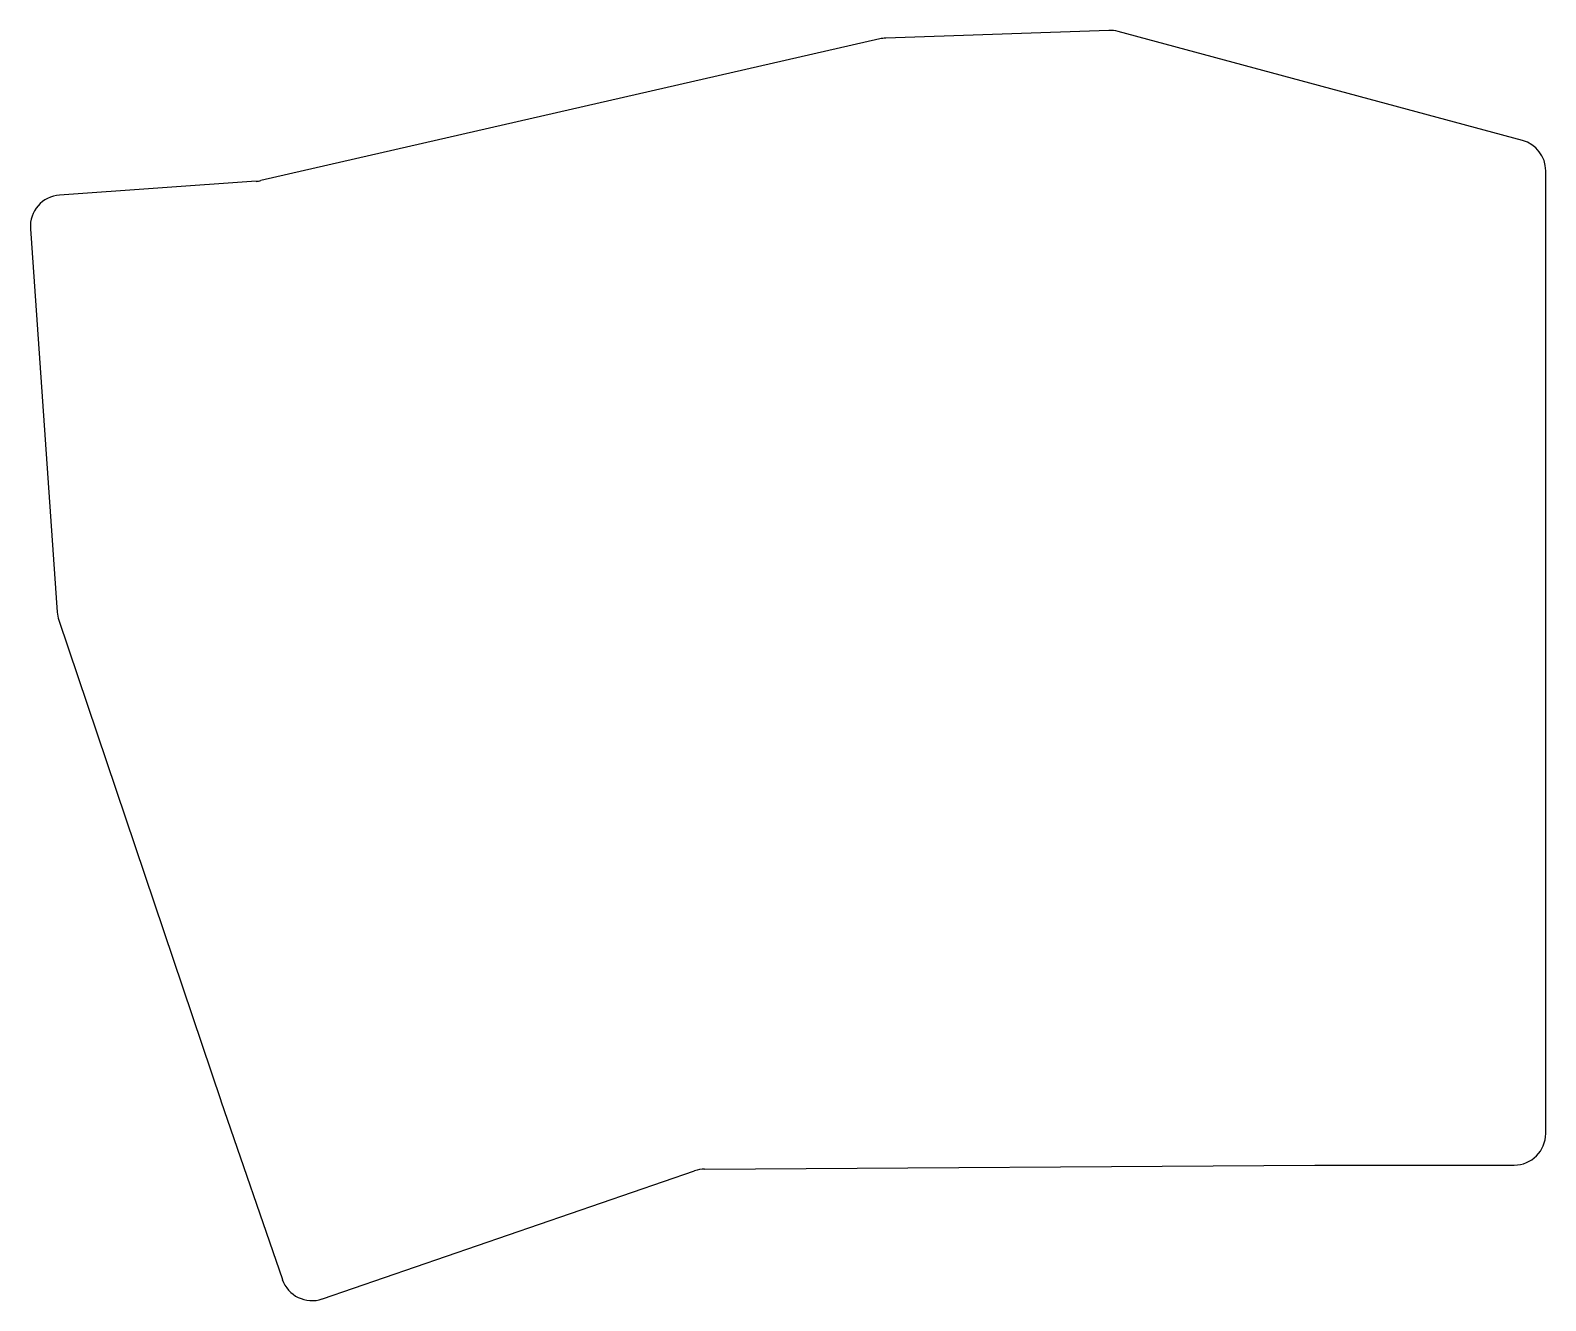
# Model space of a CAD drawing. Header units: millimetres. Extents: x 216 to 361, y -223 to -102.
import ezdxf

# ---------------------------------------------------------------- set-up
doc = ezdxf.new("R2010")
doc.units = ezdxf.units.MM

msp = doc.modelspace()

# ---------------------------------------------------------------- linework, layer by layer
for p, q in [((319.22, -102.42), (297.97, -103.16)), ((297.41, -103.23), (238.44, -116.73)), ((358.62, -112.9), (320.11, -102.52)), ((237.98, -116.8), (219.26, -118.11)), ((360.84, -207.5), (360.84, -115.8)), ((216.48, -121.31), (219.03, -157.84)), ((219.18, -158.59), (234.62, -204.36)), ((234.62, -204.38), (240.48, -221.39)), ((280.71, -210.88), (338.83, -210.5)), ((338.85, -210.5), (357.84, -210.5)), ((244.29, -223.25), (279.76, -211.04))]:
    msp.add_line(p, q)
for centre, start, end in [((319.32, -105.42), 74.9125, 92), ((298.07, -106.16), 92, 102.8941), ((357.84, -115.8), 0, 74.9125), ((237.77, -113.81), 274, 282.8941), ((219.47, -121.1), 94, 184), ((222.02, -157.63), 184, 198.6344), ((237.46, -203.4), 198.6344, 199), ((357.84, -207.5), 270, 0), ((338.85, -213.5), 90, 90.3699), ((280.73, -213.88), 90.3699, 109), ((243.31, -220.41), 199, 289)]:
    msp.add_arc(centre, 3, start, end)

doc.saveas('drawing.dxf')
